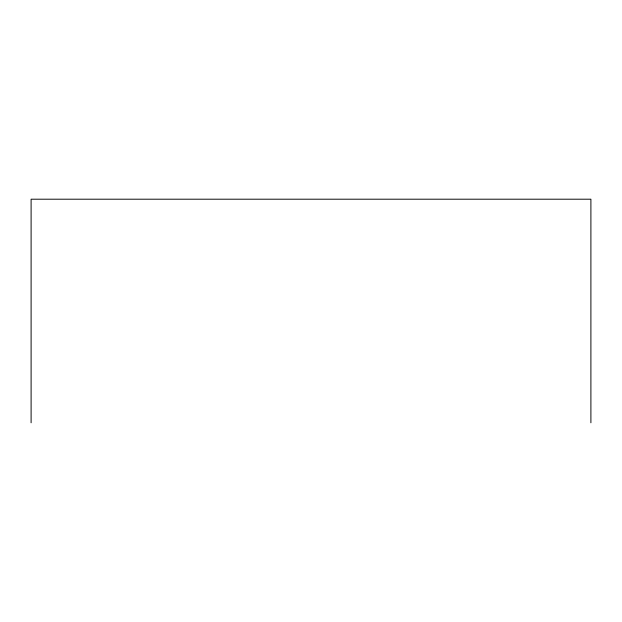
<?xml version="1.0" encoding="UTF-8"?>
<svg xmlns="http://www.w3.org/2000/svg" width="622" height="622" viewBox="0 0 622 622"><rect width="100%" height="100%" fill="white"/><g stroke="black" fill="none" stroke-linecap="round" stroke-linejoin="round"><path stroke-width="0.93" d="M590.9 422.797L590.9 199.203L31.1 199.203L31.1 422.797"/></g></svg>
